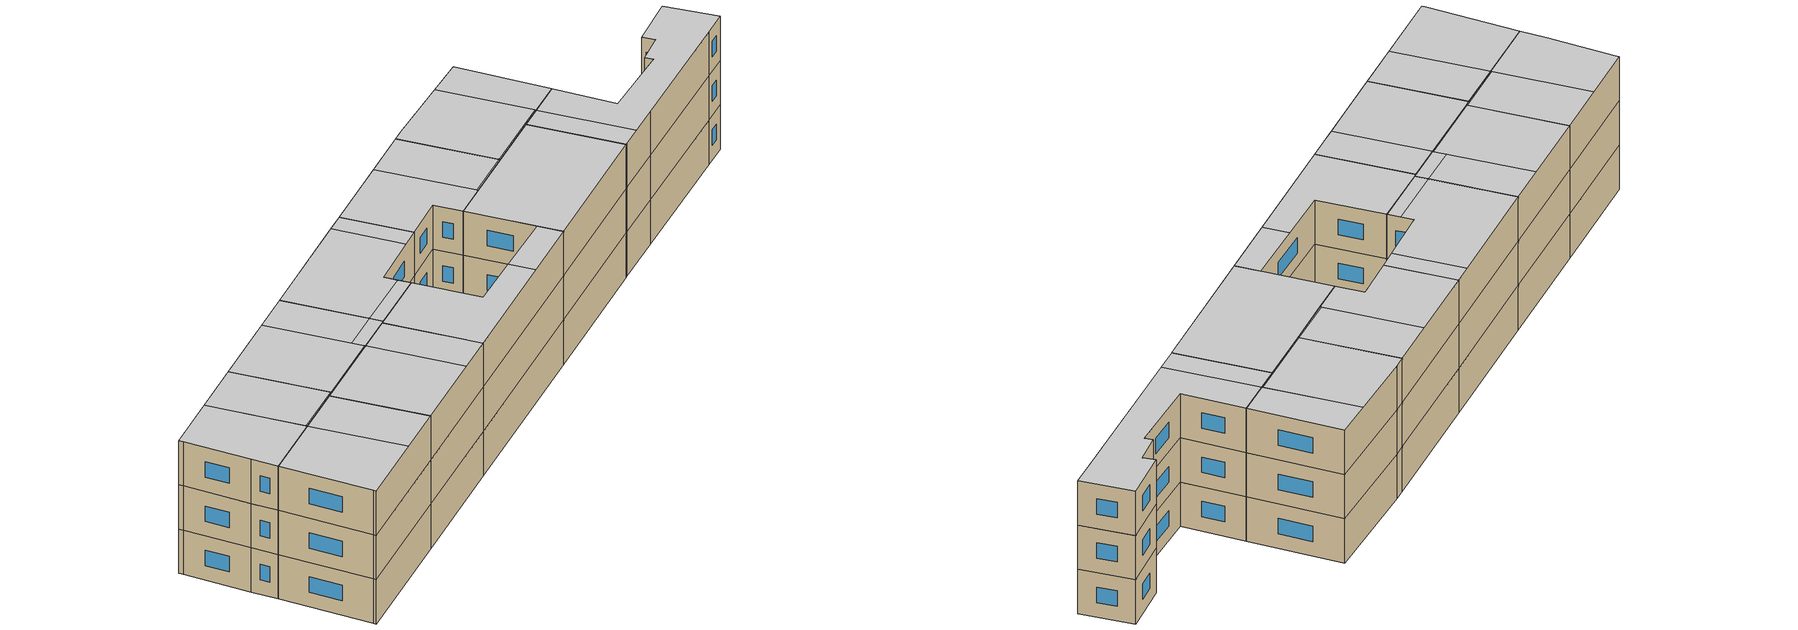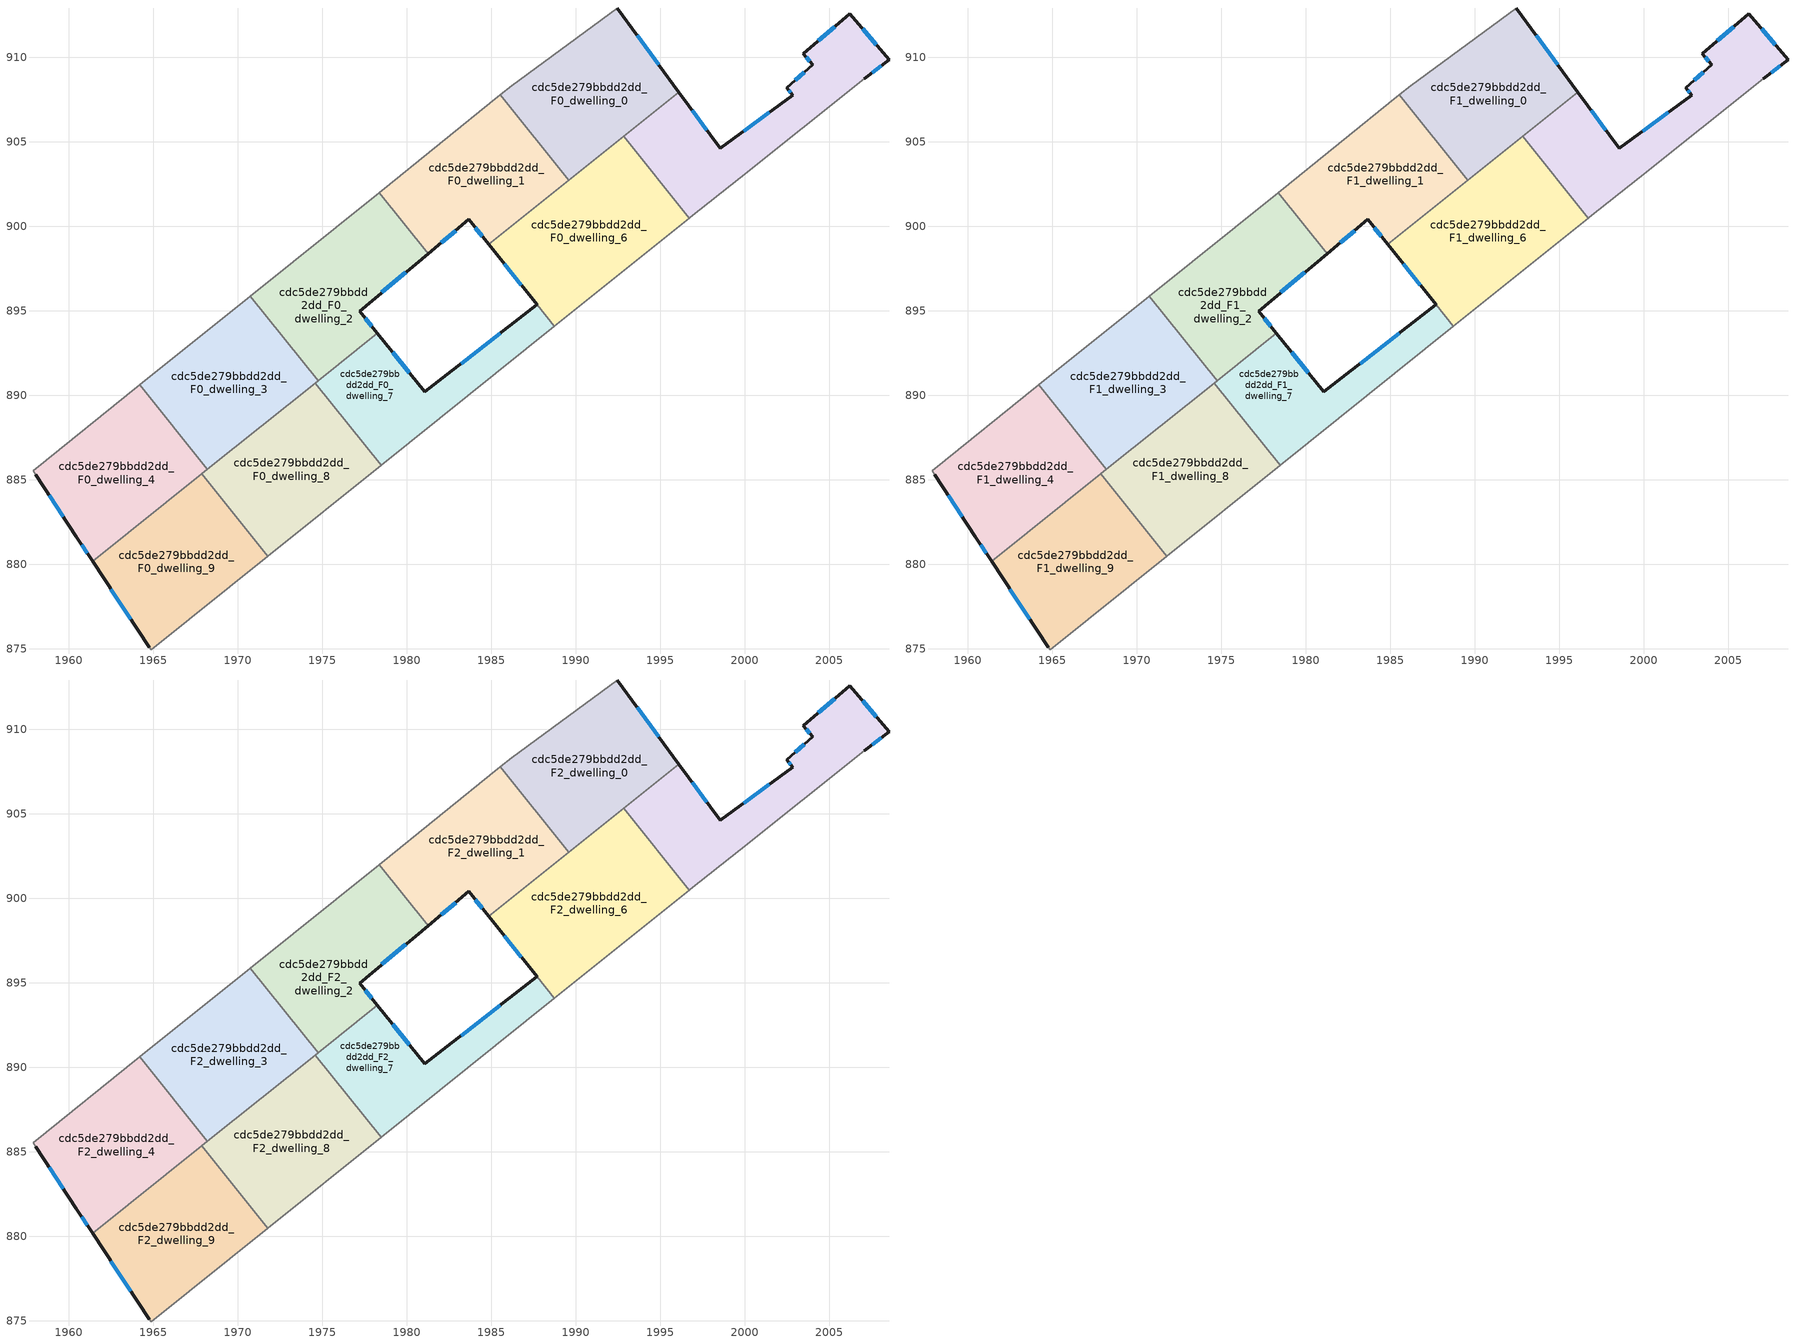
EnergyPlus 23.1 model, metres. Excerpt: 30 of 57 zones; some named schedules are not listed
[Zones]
cdc5de279bbdd2dd_F0_dwelling_0
 floor ground (EU_floor_Construction): 1992.44,912.91 1996.09,907.94 1989.58,902.72 1985.54,907.77 1986.22,908.31 z0
 wall outside (EU_wall_Construction): 1996.09,907.94 1992.44,912.91 z0:3
 wall to cdc5de279bbdd2dd_F0_dwelling_1 (EU_wall_Construction): 1985.54,907.77 1989.58,902.72 z0:3
 wall adiabatic (EU_wall_Construction): 1992.44,912.91 1986.22,908.31 1985.54,907.77 z0:3
 wall to cdc5de279bbdd2dd_F0_dwelling_5 (EU_wall_Construction): 1992.83,905.32 1996.09,907.94 z0:3
 wall to cdc5de279bbdd2dd_F0_dwelling_6 (EU_wall_Construction): 1989.58,902.72 1992.83,905.32 z0:3
 window (EU_Window_Construction): 1994.91,909.55 1993.63,911.29 z0.98:2.02
cdc5de279bbdd2dd_F0_dwelling_1
 floor ground (EU_floor_Construction): 1985.54,907.77 1989.58,902.72 1984.85,898.94 1983.68,900.4 1981.26,898.38 1978.36,901.99 z0
 wall outside (EU_wall_Construction): 1981.26,898.38 1983.68,900.4 1984.85,898.94 z0:3
 wall to cdc5de279bbdd2dd_F0_dwelling_2 (EU_wall_Construction): 1978.36,901.99 1981.26,898.38 z0:3
 wall adiabatic (EU_wall_Construction): 1985.54,907.77 1978.36,901.99 z0:3
 wall to cdc5de279bbdd2dd_F0_dwelling_6 (EU_wall_Construction): 1984.85,898.94 1989.58,902.72 z0:3
 window (EU_Window_Construction): 1984.06,899.93 1984.47,899.41 / 1982.05,899.03 1982.89,899.74 z0.98:2.02
cdc5de279bbdd2dd_F0_dwelling_2
 floor ground (EU_floor_Construction): 1978.36,901.99 1981.26,898.38 1977.21,894.98 1978.27,893.67 1974.75,890.86 1970.74,895.86 z0
 wall outside (EU_wall_Construction): 1978.27,893.67 1977.21,894.98 1981.26,898.38 z0:3
 wall to cdc5de279bbdd2dd_F0_dwelling_3 (EU_wall_Construction): 1970.74,895.86 1974.75,890.86 z0:3
 wall adiabatic (EU_wall_Construction): 1978.36,901.99 1970.74,895.86 z0:3
 wall to cdc5de279bbdd2dd_F0_dwelling_7 (EU_wall_Construction): 1974.75,890.86 1978.27,893.67 z0:3
 window (EU_Window_Construction): 1977.92,894.1 1977.55,894.56 / 1978.53,896.09 1979.94,897.27 z0.98:2.02
cdc5de279bbdd2dd_F0_dwelling_3
 floor ground (EU_floor_Construction): 1970.74,895.86 1974.75,890.86 1968.21,885.62 1964.21,890.61 z0
 wall to cdc5de279bbdd2dd_F0_dwelling_4 (EU_wall_Construction): 1964.21,890.61 1968.21,885.62 z0:3
 wall adiabatic (EU_wall_Construction): 1970.74,895.86 1964.21,890.61 z0:3
 wall to cdc5de279bbdd2dd_F0_dwelling_8 (EU_wall_Construction): 1968.21,885.62 1974.58,890.73 z0:3
 wall to cdc5de279bbdd2dd_F0_dwelling_7 (EU_wall_Construction): 1974.58,890.72 1974.75,890.86 z0:3
cdc5de279bbdd2dd_F0_dwelling_4
 floor ground (EU_floor_Construction): 1964.21,890.61 1968.21,885.62 1961.41,880.18 1960.46,881.62 1958.06,885.29 1957.89,885.52 z0
 wall outside (EU_wall_Construction): 1958.06,885.29 1960.46,881.62 1961.41,880.18 z0:3
 wall adiabatic (EU_wall_Construction): 1964.21,890.61 1957.89,885.52 1958.06,885.29 z0:3
 wall to cdc5de279bbdd2dd_F0_dwelling_9 (EU_wall_Construction): 1961.41,880.18 1967.88,885.36 z0:3
 wall to cdc5de279bbdd2dd_F0_dwelling_8 (EU_wall_Construction): 1967.88,885.36 1968.21,885.62 z0:3
 window (EU_Window_Construction): 1960.77,881.15 1961.1,880.65 / 1958.84,884.1 1959.68,882.82 z0.98:2.02
cdc5de279bbdd2dd_F0_dwelling_5
 floor ground (EU_floor_Construction): 2006.22,912.56 2008.53,909.86 2007.08,908.72 1999.72,902.88 1996.77,900.53 1996.7,900.48 1992.82,905.32 1996.09,907.94 1998.55,904.6 2002.85,907.76 2002.47,908.19 2004.03,909.56 2003.46,910.19 z0
 wall outside (EU_wall_Construction): 2007.08,908.72 2008.53,909.86 2006.22,912.56 2003.46,910.19 2004.03,909.56 2002.47,908.19 2002.85,907.76 1998.55,904.6 1996.09,907.94 z0:3
 wall adiabatic (EU_wall_Construction): 1996.7,900.48 1996.77,900.53 1999.72,902.88 2007.08,908.72 z0:3
 wall to cdc5de279bbdd2dd_F0_dwelling_6 (EU_wall_Construction): 1992.82,905.32 1996.7,900.48 z0:3
 window (EU_Window_Construction): 2002.59,908.05 2002.72,907.9 / 2003.52,909.12 2002.97,908.64 / 2003.64,909.99 2003.84,909.77 / 2005.32,911.79 2004.35,910.96 / 2007.78,910.74 2006.97,911.68 / 2007.55,909.09 2008.06,909.49 / 1997.75,905.69 1996.89,906.85 / 2001.45,906.73 1999.95,905.63 z0.98:2.02
cdc5de279bbdd2dd_F0_dwelling_6
 floor ground (EU_floor_Construction): 1992.82,905.32 1996.7,900.48 1988.72,894.08 1984.85,898.94 z0
 wall outside (EU_wall_Construction): 1984.85,898.94 1987.7,895.35 z0:3
 wall adiabatic (EU_wall_Construction): 1988.72,894.08 1996.7,900.48 z0:3
 wall to cdc5de279bbdd2dd_F0_dwelling_7 (EU_wall_Construction): 1987.7,895.35 1988.72,894.07 z0:3
 window (EU_Window_Construction): 1985.78,897.77 1986.77,896.52 z0.98:2.02
cdc5de279bbdd2dd_F0_dwelling_7
 floor ground (EU_floor_Construction): 1987.7,895.35 1988.72,894.07 1978.48,885.85 1974.58,890.72 1978.27,893.67 1981.06,890.2 z0
 wall outside (EU_wall_Construction): 1987.7,895.35 1981.06,890.2 1978.27,893.67 z0:3
 wall adiabatic (EU_wall_Construction): 1978.48,885.85 1988.72,894.07 z0:3
 wall to cdc5de279bbdd2dd_F0_dwelling_8 (EU_wall_Construction): 1974.58,890.72 1978.48,885.85 z0:3
 window (EU_Window_Construction): 1980.15,891.33 1979.17,892.54 / 1985.54,893.68 1983.22,891.88 z0.98:2.02
cdc5de279bbdd2dd_F0_dwelling_8
 floor ground (EU_floor_Construction): 1974.58,890.72 1978.48,885.85 1971.79,880.48 1967.88,885.36 z0
 wall to cdc5de279bbdd2dd_F0_dwelling_9 (EU_wall_Construction): 1967.88,885.36 1971.79,880.48 z0:3
 wall adiabatic (EU_wall_Construction): 1971.79,880.48 1978.48,885.85 z0:3
cdc5de279bbdd2dd_F0_dwelling_9
 floor ground (EU_floor_Construction): 1967.88,885.36 1971.79,880.48 1964.88,874.93 1964.77,875.1 1961.41,880.18 z0
 wall outside (EU_wall_Construction): 1961.41,880.18 1964.77,875.1 z0:3
 wall adiabatic (EU_wall_Construction): 1964.77,875.1 1964.88,874.93 1971.79,880.48 z0:3
 window (EU_Window_Construction): 1962.5,878.53 1963.68,876.76 z0.98:2.02
cdc5de279bbdd2dd_F1_dwelling_0
 floor to cdc5de279bbdd2dd_F0_dwelling_0 (EU_floor_Construction): 1992.44,912.91 1996.09,907.94 1989.58,902.72 1985.54,907.77 1986.22,908.31 z3
 wall outside (EU_wall_Construction): 1996.09,907.94 1992.44,912.91 z3:6
 wall to cdc5de279bbdd2dd_F1_dwelling_1 (EU_wall_Construction): 1985.54,907.77 1989.58,902.72 z3:6
 wall adiabatic (EU_wall_Construction): 1992.44,912.91 1986.22,908.31 1985.54,907.77 z3:6
 wall to cdc5de279bbdd2dd_F1_dwelling_5 (EU_wall_Construction): 1992.83,905.32 1996.09,907.94 z3:6
 wall to cdc5de279bbdd2dd_F1_dwelling_6 (EU_wall_Construction): 1989.58,902.72 1992.83,905.32 z3:6
 window (EU_Window_Construction): 1994.91,909.55 1993.63,911.29 z3.98:5.02
cdc5de279bbdd2dd_F1_dwelling_1
 floor to cdc5de279bbdd2dd_F0_dwelling_1 (EU_floor_Construction): 1985.54,907.77 1989.58,902.72 1984.85,898.94 1983.68,900.4 1981.26,898.38 1978.36,901.99 z3
 wall outside (EU_wall_Construction): 1981.26,898.38 1983.68,900.4 1984.85,898.94 z3:6
 wall to cdc5de279bbdd2dd_F1_dwelling_2 (EU_wall_Construction): 1978.36,901.99 1981.26,898.38 z3:6
 wall adiabatic (EU_wall_Construction): 1985.54,907.77 1978.36,901.99 z3:6
 wall to cdc5de279bbdd2dd_F1_dwelling_6 (EU_wall_Construction): 1984.85,898.94 1989.58,902.72 z3:6
 window (EU_Window_Construction): 1984.06,899.93 1984.47,899.41 / 1982.05,899.03 1982.89,899.74 z3.98:5.02
cdc5de279bbdd2dd_F1_dwelling_2
 floor to cdc5de279bbdd2dd_F0_dwelling_2 (EU_floor_Construction): 1978.36,901.99 1981.26,898.38 1977.21,894.98 1978.27,893.67 1974.75,890.86 1970.74,895.86 z3
 wall outside (EU_wall_Construction): 1978.27,893.67 1977.21,894.98 1981.26,898.38 z3:6
 wall to cdc5de279bbdd2dd_F1_dwelling_3 (EU_wall_Construction): 1970.74,895.86 1974.75,890.86 z3:6
 wall adiabatic (EU_wall_Construction): 1978.36,901.99 1970.74,895.86 z3:6
 wall to cdc5de279bbdd2dd_F1_dwelling_7 (EU_wall_Construction): 1974.75,890.86 1978.27,893.67 z3:6
 window (EU_Window_Construction): 1977.92,894.1 1977.55,894.56 / 1978.53,896.09 1979.94,897.27 z3.98:5.02
cdc5de279bbdd2dd_F1_dwelling_3
 floor to cdc5de279bbdd2dd_F0_dwelling_3 (EU_floor_Construction): 1970.74,895.86 1974.75,890.86 1968.21,885.62 1964.21,890.61 z3
 wall to cdc5de279bbdd2dd_F1_dwelling_4 (EU_wall_Construction): 1964.21,890.61 1968.21,885.62 z3:6
 wall adiabatic (EU_wall_Construction): 1970.74,895.86 1964.21,890.61 z3:6
 wall to cdc5de279bbdd2dd_F1_dwelling_8 (EU_wall_Construction): 1968.21,885.62 1974.58,890.73 z3:6
 wall to cdc5de279bbdd2dd_F1_dwelling_7 (EU_wall_Construction): 1974.58,890.72 1974.75,890.86 z3:6
cdc5de279bbdd2dd_F1_dwelling_4
 floor to cdc5de279bbdd2dd_F0_dwelling_4 (EU_floor_Construction): 1964.21,890.61 1968.21,885.62 1961.41,880.18 1960.46,881.62 1958.06,885.29 1957.89,885.52 z3
 wall outside (EU_wall_Construction): 1958.06,885.29 1960.46,881.62 1961.41,880.18 z3:6
 wall adiabatic (EU_wall_Construction): 1964.21,890.61 1957.89,885.52 1958.06,885.29 z3:6
 wall to cdc5de279bbdd2dd_F1_dwelling_9 (EU_wall_Construction): 1961.41,880.18 1967.88,885.36 z3:6
 wall to cdc5de279bbdd2dd_F1_dwelling_8 (EU_wall_Construction): 1967.88,885.36 1968.21,885.62 z3:6
 window (EU_Window_Construction): 1960.77,881.15 1961.1,880.65 / 1958.84,884.1 1959.68,882.82 z3.98:5.02
cdc5de279bbdd2dd_F1_dwelling_5
 floor to cdc5de279bbdd2dd_F0_dwelling_5 (EU_floor_Construction): 2006.22,912.56 2008.53,909.86 2007.08,908.72 1999.72,902.88 1996.77,900.53 1996.7,900.48 1992.82,905.32 1996.09,907.94 1998.55,904.6 2002.85,907.76 2002.47,908.19 2004.03,909.56 2003.46,910.19 z3
 wall outside (EU_wall_Construction): 2007.08,908.72 2008.53,909.86 2006.22,912.56 2003.46,910.19 2004.03,909.56 2002.47,908.19 2002.85,907.76 1998.55,904.6 1996.09,907.94 z3:6
 wall adiabatic (EU_wall_Construction): 1996.7,900.48 1996.77,900.53 1999.72,902.88 2007.08,908.72 z3:6
 wall to cdc5de279bbdd2dd_F1_dwelling_6 (EU_wall_Construction): 1992.82,905.32 1996.7,900.48 z3:6
 window (EU_Window_Construction): 2002.59,908.05 2002.72,907.9 / 2003.52,909.12 2002.97,908.64 / 2003.64,909.99 2003.84,909.77 / 2005.32,911.79 2004.35,910.96 / 2007.78,910.74 2006.97,911.68 / 2007.55,909.09 2008.06,909.49 / 1997.75,905.69 1996.89,906.85 / 2001.45,906.73 1999.95,905.63 z3.98:5.02
cdc5de279bbdd2dd_F1_dwelling_6
 floor to cdc5de279bbdd2dd_F0_dwelling_6 (EU_floor_Construction): 1992.82,905.32 1996.7,900.48 1988.72,894.08 1984.85,898.94 z3
 wall outside (EU_wall_Construction): 1984.85,898.94 1987.7,895.35 z3:6
 wall adiabatic (EU_wall_Construction): 1988.72,894.08 1996.7,900.48 z3:6
 wall to cdc5de279bbdd2dd_F1_dwelling_7 (EU_wall_Construction): 1987.7,895.35 1988.72,894.07 z3:6
 window (EU_Window_Construction): 1985.78,897.77 1986.77,896.52 z3.98:5.02
cdc5de279bbdd2dd_F1_dwelling_7
 floor to cdc5de279bbdd2dd_F0_dwelling_7 (EU_floor_Construction): 1987.7,895.35 1988.72,894.07 1978.48,885.85 1974.58,890.72 1978.27,893.67 1981.06,890.2 z3
 wall outside (EU_wall_Construction): 1987.7,895.35 1981.06,890.2 1978.27,893.67 z3:6
 wall adiabatic (EU_wall_Construction): 1978.48,885.85 1988.72,894.07 z3:6
 wall to cdc5de279bbdd2dd_F1_dwelling_8 (EU_wall_Construction): 1974.58,890.72 1978.48,885.85 z3:6
 window (EU_Window_Construction): 1980.15,891.33 1979.17,892.54 / 1985.54,893.68 1983.22,891.88 z3.98:5.02
cdc5de279bbdd2dd_F1_dwelling_8
 floor to cdc5de279bbdd2dd_F0_dwelling_8 (EU_floor_Construction): 1974.58,890.72 1978.48,885.85 1971.79,880.48 1967.88,885.36 z3
 wall to cdc5de279bbdd2dd_F1_dwelling_9 (EU_wall_Construction): 1967.88,885.36 1971.79,880.48 z3:6
 wall adiabatic (EU_wall_Construction): 1971.79,880.48 1978.48,885.85 z3:6
cdc5de279bbdd2dd_F1_dwelling_9
 floor to cdc5de279bbdd2dd_F0_dwelling_9 (EU_floor_Construction): 1967.88,885.36 1971.79,880.48 1964.88,874.93 1964.77,875.1 1961.41,880.18 z3
 wall outside (EU_wall_Construction): 1961.41,880.18 1964.77,875.1 z3:6
 wall adiabatic (EU_wall_Construction): 1964.77,875.1 1964.88,874.93 1971.79,880.48 z3:6
 window (EU_Window_Construction): 1962.5,878.53 1963.68,876.76 z3.98:5.02
cdc5de279bbdd2dd_F2_dwelling_0
 floor to cdc5de279bbdd2dd_F1_dwelling_0 (EU_floor_Construction): 1992.44,912.91 1996.09,907.94 1989.58,902.72 1985.54,907.77 1986.22,908.31 z6
 wall outside (EU_wall_Construction): 1996.09,907.94 1992.44,912.91 z6:9
 wall to cdc5de279bbdd2dd_F2_dwelling_1 (EU_wall_Construction): 1985.54,907.77 1989.58,902.72 z6:9
 wall adiabatic (EU_wall_Construction): 1992.44,912.91 1986.22,908.31 1985.54,907.77 z6:9
 wall to cdc5de279bbdd2dd_F2_dwelling_5 (EU_wall_Construction): 1992.83,905.32 1996.09,907.94 z6:9
 wall to cdc5de279bbdd2dd_F2_dwelling_6 (EU_wall_Construction): 1989.58,902.72 1992.83,905.32 z6:9
 window (EU_Window_Construction): 1994.91,909.55 1993.63,911.29 z6.98:8.02
 ceiling to cdc5de279bbdd2dd_F3_dwelling_2 (EU_floor_Construction): 1994.07,906.45 1990.22,911.27 1986.22,908.31 1985.54,907.77 1989.52,902.8 z9
 ceiling to cdc5de279bbdd2dd_F3_dwelling_0 (EU_floor_Construction): 1996.09,907.94 1992.44,912.91 1990.22,911.27 1994.14,906.37 z9
 ceiling to cdc5de279bbdd2dd_F3_dwelling_1 (EU_floor_Construction): 1994.14,906.37 1994.07,906.45 1989.52,902.8 1989.58,902.73 z9
cdc5de279bbdd2dd_F2_dwelling_1
 floor to cdc5de279bbdd2dd_F1_dwelling_1 (EU_floor_Construction): 1985.54,907.77 1989.58,902.72 1984.85,898.94 1983.68,900.4 1981.26,898.38 1978.36,901.99 z6
 wall outside (EU_wall_Construction): 1981.26,898.38 1983.68,900.4 1984.85,898.94 z6:9
 wall to cdc5de279bbdd2dd_F2_dwelling_2 (EU_wall_Construction): 1978.36,901.99 1981.26,898.38 z6:9
 wall adiabatic (EU_wall_Construction): 1985.54,907.77 1978.36,901.99 z6:9
 wall to cdc5de279bbdd2dd_F2_dwelling_6 (EU_wall_Construction): 1984.85,898.94 1989.58,902.72 z6:9
 window (EU_Window_Construction): 1984.06,899.93 1984.47,899.41 / 1982.05,899.03 1982.89,899.74 z6.98:8.02
 ceiling adiabatic (EU_roof_Construction): 1984.85,898.94 1986.76,900.47 1982.73,905.51 1978.36,901.99 1981.26,898.38 1983.68,900.4 z9
 ceiling to cdc5de279bbdd2dd_F3_dwelling_2 (EU_floor_Construction): 1989.52,902.8 1985.54,907.77 1982.73,905.51 1986.7,900.55 z9
 ceiling to cdc5de279bbdd2dd_F3_dwelling_1 (EU_floor_Construction): 1989.58,902.73 1989.52,902.8 1986.7,900.55 1986.76,900.47 z9
cdc5de279bbdd2dd_F2_dwelling_2
 floor to cdc5de279bbdd2dd_F1_dwelling_2 (EU_floor_Construction): 1978.36,901.99 1981.26,898.38 1977.21,894.98 1978.27,893.67 1974.75,890.86 1970.74,895.86 z6
 wall outside (EU_wall_Construction): 1978.27,893.67 1977.21,894.98 1981.26,898.38 z6:9
 wall to cdc5de279bbdd2dd_F2_dwelling_3 (EU_wall_Construction): 1970.74,895.86 1974.75,890.86 z6:9
 wall adiabatic (EU_wall_Construction): 1978.36,901.99 1970.74,895.86 z6:9
 wall to cdc5de279bbdd2dd_F2_dwelling_7 (EU_wall_Construction): 1974.75,890.86 1978.27,893.67 z6:9
 window (EU_Window_Construction): 1977.92,894.1 1977.55,894.56 / 1978.53,896.09 1979.94,897.27 z6.98:8.02
 ceiling to cdc5de279bbdd2dd_F3_dwelling_5 (EU_floor_Construction): 1977.72,894.34 1977.21,894.98 1980.2,897.49 1977.29,901.13 1970.74,895.86 1974.21,891.53 z9
 ceiling to cdc5de279bbdd2dd_F3_dwelling_4 (EU_floor_Construction): 1978.27,893.67 1977.72,894.34 1974.21,891.53 1974.75,890.86 z9
 ceiling to cdc5de279bbdd2dd_F3_dwelling_3 (EU_floor_Construction): 1981.26,898.38 1978.36,901.99 1977.29,901.13 1980.2,897.49 z9
cdc5de279bbdd2dd_F2_dwelling_3
 floor to cdc5de279bbdd2dd_F1_dwelling_3 (EU_floor_Construction): 1970.74,895.86 1974.75,890.86 1968.21,885.62 1964.21,890.61 z6
 wall to cdc5de279bbdd2dd_F2_dwelling_4 (EU_wall_Construction): 1964.21,890.61 1968.21,885.62 z6:9
 wall adiabatic (EU_wall_Construction): 1970.74,895.86 1964.21,890.61 z6:9
 wall to cdc5de279bbdd2dd_F2_dwelling_8 (EU_wall_Construction): 1968.21,885.62 1974.58,890.73 z6:9
 wall to cdc5de279bbdd2dd_F2_dwelling_7 (EU_wall_Construction): 1974.58,890.72 1974.75,890.86 z6:9
 ceiling to cdc5de279bbdd2dd_F3_dwelling_7 (EU_floor_Construction): 1972.42,889.08 1968.46,894.03 1964.21,890.61 1968.16,885.68 z9
 ceiling to cdc5de279bbdd2dd_F3_dwelling_5 (EU_floor_Construction): 1974.21,891.53 1970.74,895.86 1968.46,894.03 1971.92,889.7 z9
 ceiling to cdc5de279bbdd2dd_F3_dwelling_4 (EU_floor_Construction): 1974.75,890.86 1974.21,891.53 1971.92,889.7 1972.42,889.08 1972.46,889.02 z9
 ceiling to cdc5de279bbdd2dd_F3_dwelling_6 (EU_floor_Construction): 1972.46,889.02 1972.42,889.08 1968.16,885.68 1968.21,885.62 z9
cdc5de279bbdd2dd_F2_dwelling_4
 floor to cdc5de279bbdd2dd_F1_dwelling_4 (EU_floor_Construction): 1964.21,890.61 1968.21,885.62 1961.41,880.18 1960.46,881.62 1958.06,885.29 1957.89,885.52 z6
 wall outside (EU_wall_Construction): 1958.06,885.29 1960.46,881.62 1961.41,880.18 z6:9
 wall adiabatic (EU_wall_Construction): 1964.21,890.61 1957.89,885.52 1958.06,885.29 z6:9
 wall to cdc5de279bbdd2dd_F2_dwelling_9 (EU_wall_Construction): 1961.41,880.18 1967.88,885.36 z6:9
 wall to cdc5de279bbdd2dd_F2_dwelling_8 (EU_wall_Construction): 1967.88,885.36 1968.21,885.62 z6:9
 window (EU_Window_Construction): 1960.77,881.15 1961.1,880.65 / 1958.84,884.1 1959.68,882.82 z6.98:8.02
 ceiling to cdc5de279bbdd2dd_F3_dwelling_8 (EU_floor_Construction): 1965.1,883.13 1961.11,888.12 1957.89,885.52 1958.06,885.29 1960.46,881.62 1961.41,880.18 z9
 ceiling to cdc5de279bbdd2dd_F3_dwelling_6 (EU_floor_Construction): 1968.21,885.62 1968.16,885.68 1965.06,883.19 1965.1,883.14 z9
 ceiling adiabatic (EU_roof_Construction): 1968.16,885.68 1964.21,890.61 1961.11,888.12 1965.06,883.19 z9
cdc5de279bbdd2dd_F2_dwelling_5
 floor to cdc5de279bbdd2dd_F1_dwelling_5 (EU_floor_Construction): 2006.22,912.56 2008.53,909.86 2007.08,908.72 1999.72,902.88 1996.77,900.53 1996.7,900.48 1992.82,905.32 1996.09,907.94 1998.55,904.6 2002.85,907.76 2002.47,908.19 2004.03,909.56 2003.46,910.19 z6
 wall outside (EU_wall_Construction): 2007.08,908.72 2008.53,909.86 2006.22,912.56 2003.46,910.19 2004.03,909.56 2002.47,908.19 2002.85,907.76 1998.55,904.6 1996.09,907.94 z6:9
 wall adiabatic (EU_wall_Construction): 1996.7,900.48 1996.77,900.53 1999.72,902.88 2007.08,908.72 z6:9
 wall to cdc5de279bbdd2dd_F2_dwelling_6 (EU_wall_Construction): 1992.82,905.32 1996.7,900.48 z6:9
 window (EU_Window_Construction): 2002.59,908.05 2002.72,907.9 / 2003.52,909.12 2002.97,908.64 / 2003.64,909.99 2003.84,909.77 / 2005.32,911.79 2004.35,910.96 / 2007.78,910.74 2006.97,911.68 / 2007.55,909.09 2008.06,909.49 / 1997.75,905.69 1996.89,906.85 / 2001.45,906.73 1999.95,905.63 z6.98:8.02
 ceiling to cdc5de279bbdd2dd_F3_dwelling_0 (EU_floor_Construction): 2007.08,908.72 2008.53,909.86 2006.22,912.56 2003.46,910.19 2004.03,909.56 2002.47,908.19 2002.85,907.76 1998.55,904.6 1996.09,907.94 1994.14,906.37 1998.01,901.53 1999.72,902.88 z9
 ceiling to cdc5de279bbdd2dd_F3_dwelling_1 (EU_floor_Construction): 1998.01,901.53 1994.14,906.37 1992.82,905.32 1996.7,900.48 1996.77,900.53 z9
cdc5de279bbdd2dd_F2_dwelling_6
 floor to cdc5de279bbdd2dd_F1_dwelling_6 (EU_floor_Construction): 1992.82,905.32 1996.7,900.48 1988.72,894.08 1984.85,898.94 z6
 wall outside (EU_wall_Construction): 1984.85,898.94 1987.7,895.35 z6:9
 wall adiabatic (EU_wall_Construction): 1988.72,894.08 1996.7,900.48 z6:9
 wall to cdc5de279bbdd2dd_F2_dwelling_7 (EU_wall_Construction): 1987.7,895.35 1988.72,894.07 z6:9
 window (EU_Window_Construction): 1985.78,897.77 1986.77,896.52 z6.98:8.02
 ceiling adiabatic (EU_roof_Construction): 1996.7,900.48 1992.82,905.32 1984.85,898.94 1988.72,894.07 z9
cdc5de279bbdd2dd_F2_dwelling_7
 floor to cdc5de279bbdd2dd_F1_dwelling_7 (EU_floor_Construction): 1987.7,895.35 1988.72,894.07 1978.48,885.85 1974.58,890.72 1978.27,893.67 1981.06,890.2 z6
 wall outside (EU_wall_Construction): 1987.7,895.35 1981.06,890.2 1978.27,893.67 z6:9
 wall adiabatic (EU_wall_Construction): 1978.48,885.85 1988.72,894.07 z6:9
 wall to cdc5de279bbdd2dd_F2_dwelling_8 (EU_wall_Construction): 1974.58,890.72 1978.48,885.85 z6:9
 window (EU_Window_Construction): 1980.15,891.33 1979.17,892.54 / 1985.54,893.68 1983.22,891.88 z6.98:8.02
 ceiling to cdc5de279bbdd2dd_F3_dwelling_4 (EU_floor_Construction): 1985.2,891.24 1984.13,892.58 1981.06,890.2 1978.27,893.67 1974.58,890.72 1978.48,885.85 z9
 ceiling to cdc5de279bbdd2dd_F3_dwelling_3 (EU_floor_Construction): 1988.72,894.07 1987.7,895.35 1984.13,892.58 1985.2,891.24 z9
cdc5de279bbdd2dd_F2_dwelling_8
 floor to cdc5de279bbdd2dd_F1_dwelling_8 (EU_floor_Construction): 1974.58,890.72 1978.48,885.85 1971.79,880.48 1967.88,885.36 z6
 wall to cdc5de279bbdd2dd_F2_dwelling_9 (EU_wall_Construction): 1967.88,885.36 1971.79,880.48 z6:9
 wall adiabatic (EU_wall_Construction): 1971.79,880.48 1978.48,885.85 z6:9
 ceiling to cdc5de279bbdd2dd_F3_dwelling_6 (EU_floor_Construction): 1976.36,884.15 1972.46,889.02 1967.88,885.36 1971.79,880.48 z9
 ceiling to cdc5de279bbdd2dd_F3_dwelling_4 (EU_floor_Construction): 1978.48,885.85 1974.58,890.72 1972.46,889.02 1976.36,884.15 z9
cdc5de279bbdd2dd_F2_dwelling_9
 floor to cdc5de279bbdd2dd_F1_dwelling_9 (EU_floor_Construction): 1967.88,885.36 1971.79,880.48 1964.88,874.93 1964.77,875.1 1961.41,880.18 z6
 wall outside (EU_wall_Construction): 1961.41,880.18 1964.77,875.1 z6:9
 wall adiabatic (EU_wall_Construction): 1964.77,875.1 1964.88,874.93 1971.79,880.48 z6:9
 window (EU_Window_Construction): 1962.5,878.53 1963.68,876.76 z6.98:8.02
 ceiling to cdc5de279bbdd2dd_F3_dwelling_8 (EU_floor_Construction): 1969.01,878.25 1965.1,883.13 1961.41,880.18 1964.77,875.1 1964.88,874.93 z9
 ceiling to cdc5de279bbdd2dd_F3_dwelling_6 (EU_floor_Construction): 1971.79,880.48 1967.88,885.36 1965.1,883.14 1969.01,878.25 z9
[Building]
EU S2 Campaign: North Axis=0; Terrain=City; Solar Distribution=FullExterior
[Site:Location]
Bologna: Latitude=44.5; Longitude=11.25; Time Zone=1; Elevation=37
[SizingPeriod:WeatherFileDays]
AnnualSizingPeriod: Begin Month=1; Begin Day of Month=1; End Month=12; End Day of Month=31; Day of Week for Start Day=Monday; Use Weather File Daylight Saving Period=No; Use Weather File Rain and Snow Indicators=No
[MATERIAL]
EU_InternalMass_Material: Roughness=MediumRough; Thickness=0.1; Conductivity=1; Density=1800; Specific Heat=900; Thermal Absorptance=0.9; Solar Absorptance=0.7; Visible Absorptance=0.7
[MATERIAL:NOMASS] Roughness=MediumRough; Thermal Absorptance=0.9; Solar Absorptance=0.7; Visible Absorptance=0.7
Name | Thermal Resistance
EU_wall_NoMass | 0.905828
EU_roof_NoMass | 0.37593
EU_floor_NoMass | 0.67114
[WINDOWMATERIAL:SIMPLEGLAZINGSYSTEM]
EU_Window_SimpleGlazing: UFactor=4.52486; Solar Heat Gain Coefficient=0.85; Visible Transmittance=0.85
[CONSTRUCTION]
EU_wall_Construction: EU_wall_NoMass
EU_roof_Construction: EU_roof_NoMass
EU_floor_Construction: EU_floor_NoMass
EU_Window_Construction: EU_Window_SimpleGlazing
EU_InternalMass_Construction: EU_InternalMass_Material
[ZONE] Type=1; Multiplier=1; Ceiling Height=autocalculate; Floor Area=autocalculate; Part of Total Floor Area=Yes
Name | Volume
cdc5de279bbdd2dd_F0_dwelling_0; cdc5de279bbdd2dd_F1_dwelling_0; cdc5de279bbdd2dd_F2_dwelling_0 | 160.915
cdc5de279bbdd2dd_F0_dwelling_1; cdc5de279bbdd2dd_F1_dwelling_1; cdc5de279bbdd2dd_F2_dwelling_1 | 160.913
cdc5de279bbdd2dd_F0_dwelling_2; cdc5de279bbdd2dd_F1_dwelling_2; cdc5de279bbdd2dd_F2_dwelling_2 | 160.893
cdc5de279bbdd2dd_F0_dwelling_3; cdc5de279bbdd2dd_F1_dwelling_3; cdc5de279bbdd2dd_F2_dwelling_3 | 160.902
cdc5de279bbdd2dd_F0_dwelling_4; cdc5de279bbdd2dd_F1_dwelling_4; cdc5de279bbdd2dd_F2_dwelling_4; cdc5de279bbdd2dd_F0_dwelling_5; cdc5de279bbdd2dd_F1_dwelling_5; cdc5de279bbdd2dd_F2_dwelling_5 | 160.907
cdc5de279bbdd2dd_F0_dwelling_6; cdc5de279bbdd2dd_F1_dwelling_6; cdc5de279bbdd2dd_F2_dwelling_6 | 190.453
cdc5de279bbdd2dd_F0_dwelling_7; cdc5de279bbdd2dd_F1_dwelling_7; cdc5de279bbdd2dd_F2_dwelling_7 | 131.32
cdc5de279bbdd2dd_F0_dwelling_8; cdc5de279bbdd2dd_F1_dwelling_8; cdc5de279bbdd2dd_F2_dwelling_8 | 160.894
cdc5de279bbdd2dd_F0_dwelling_9; cdc5de279bbdd2dd_F1_dwelling_9; cdc5de279bbdd2dd_F2_dwelling_9 | 160.908
[INTERNALMASS] Construction=EU_InternalMass_Construction
Name | Zone or ZoneList | Surface Area
cdc5de279bbdd2dd_F0_dwelling_0_EU_InternalMass | cdc5de279bbdd2dd_F0_dwelling_0 | 53.6382
cdc5de279bbdd2dd_F0_dwelling_1_EU_InternalMass | cdc5de279bbdd2dd_F0_dwelling_1 | 53.6378
cdc5de279bbdd2dd_F0_dwelling_2_EU_InternalMass | cdc5de279bbdd2dd_F0_dwelling_2 | 53.6305
cdc5de279bbdd2dd_F0_dwelling_3_EU_InternalMass | cdc5de279bbdd2dd_F0_dwelling_3 | 53.6341
cdc5de279bbdd2dd_F0_dwelling_4_EU_InternalMass | cdc5de279bbdd2dd_F0_dwelling_4 | 53.6359
cdc5de279bbdd2dd_F0_dwelling_5_EU_InternalMass | cdc5de279bbdd2dd_F0_dwelling_5 | 53.6356
cdc5de279bbdd2dd_F0_dwelling_6_EU_InternalMass | cdc5de279bbdd2dd_F0_dwelling_6 | 63.4926
cdc5de279bbdd2dd_F0_dwelling_7_EU_InternalMass | cdc5de279bbdd2dd_F0_dwelling_7 | 43.7734
cdc5de279bbdd2dd_F0_dwelling_8_EU_InternalMass | cdc5de279bbdd2dd_F0_dwelling_8 | 53.6315
cdc5de279bbdd2dd_F0_dwelling_9_EU_InternalMass | cdc5de279bbdd2dd_F0_dwelling_9 | 53.6362
cdc5de279bbdd2dd_F1_dwelling_0_EU_InternalMass | cdc5de279bbdd2dd_F1_dwelling_0 | 53.6382
cdc5de279bbdd2dd_F1_dwelling_1_EU_InternalMass | cdc5de279bbdd2dd_F1_dwelling_1 | 53.6378
cdc5de279bbdd2dd_F1_dwelling_2_EU_InternalMass | cdc5de279bbdd2dd_F1_dwelling_2 | 53.6305
cdc5de279bbdd2dd_F1_dwelling_3_EU_InternalMass | cdc5de279bbdd2dd_F1_dwelling_3 | 53.6341
cdc5de279bbdd2dd_F1_dwelling_4_EU_InternalMass | cdc5de279bbdd2dd_F1_dwelling_4 | 53.6359
cdc5de279bbdd2dd_F1_dwelling_5_EU_InternalMass | cdc5de279bbdd2dd_F1_dwelling_5 | 53.6356
cdc5de279bbdd2dd_F1_dwelling_6_EU_InternalMass | cdc5de279bbdd2dd_F1_dwelling_6 | 63.4926
cdc5de279bbdd2dd_F1_dwelling_7_EU_InternalMass | cdc5de279bbdd2dd_F1_dwelling_7 | 43.7734
cdc5de279bbdd2dd_F1_dwelling_8_EU_InternalMass | cdc5de279bbdd2dd_F1_dwelling_8 | 53.6315
cdc5de279bbdd2dd_F1_dwelling_9_EU_InternalMass | cdc5de279bbdd2dd_F1_dwelling_9 | 53.6362
cdc5de279bbdd2dd_F2_dwelling_0_EU_InternalMass | cdc5de279bbdd2dd_F2_dwelling_0 | 53.6382
cdc5de279bbdd2dd_F2_dwelling_1_EU_InternalMass | cdc5de279bbdd2dd_F2_dwelling_1 | 53.6378
cdc5de279bbdd2dd_F2_dwelling_2_EU_InternalMass | cdc5de279bbdd2dd_F2_dwelling_2 | 53.6305
cdc5de279bbdd2dd_F2_dwelling_3_EU_InternalMass | cdc5de279bbdd2dd_F2_dwelling_3 | 53.6341
cdc5de279bbdd2dd_F2_dwelling_4_EU_InternalMass | cdc5de279bbdd2dd_F2_dwelling_4 | 53.6359
cdc5de279bbdd2dd_F2_dwelling_5_EU_InternalMass | cdc5de279bbdd2dd_F2_dwelling_5 | 53.6356
cdc5de279bbdd2dd_F2_dwelling_6_EU_InternalMass | cdc5de279bbdd2dd_F2_dwelling_6 | 63.4926
cdc5de279bbdd2dd_F2_dwelling_7_EU_InternalMass | cdc5de279bbdd2dd_F2_dwelling_7 | 43.7734
cdc5de279bbdd2dd_F2_dwelling_8_EU_InternalMass | cdc5de279bbdd2dd_F2_dwelling_8 | 53.6315
cdc5de279bbdd2dd_F2_dwelling_9_EU_InternalMass | cdc5de279bbdd2dd_F2_dwelling_9 | 53.6362
[OTHEREQUIPMENT] Fuel Type=Electricity; Design Level Calculation Method=Watts/Area; Power per Zone Floor Area=1; Fraction Latent=0; Fraction Radiant=0; Fraction Lost=0; Carbon Dioxide Generation Rate=0; EndUse Subcategory=EU_Step8_InternalGains
Name | Zone or ZoneList or Space or SpaceList | Schedule
EU_Step8_InternalGain_cdc5de279bbdd2dd_F0_dwelling_0_f000 | cdc5de279bbdd2dd_F0_dwelling_0 | EU_Step8_GainSchedule_cdc5de279bbdd2dd_F0_dwelling_0_f000
EU_Step8_InternalGain_cdc5de279bbdd2dd_F0_dwelling_1_f000 | cdc5de279bbdd2dd_F0_dwelling_1 | EU_Step8_GainSchedule_cdc5de279bbdd2dd_F0_dwelling_1_f000
EU_Step8_InternalGain_cdc5de279bbdd2dd_F0_dwelling_2_f000 | cdc5de279bbdd2dd_F0_dwelling_2 | EU_Step8_GainSchedule_cdc5de279bbdd2dd_F0_dwelling_2_f000
EU_Step8_InternalGain_cdc5de279bbdd2dd_F0_dwelling_3_f000 | cdc5de279bbdd2dd_F0_dwelling_3 | EU_Step8_GainSchedule_cdc5de279bbdd2dd_F0_dwelling_3_f000
EU_Step8_InternalGain_cdc5de279bbdd2dd_F0_dwelling_4_f000 | cdc5de279bbdd2dd_F0_dwelling_4 | EU_Step8_GainSchedule_cdc5de279bbdd2dd_F0_dwelling_4_f000
EU_Step8_InternalGain_cdc5de279bbdd2dd_F0_dwelling_5_f000 | cdc5de279bbdd2dd_F0_dwelling_5 | EU_Step8_GainSchedule_cdc5de279bbdd2dd_F0_dwelling_5_f000
EU_Step8_InternalGain_cdc5de279bbdd2dd_F0_dwelling_6_f000 | cdc5de279bbdd2dd_F0_dwelling_6 | EU_Step8_GainSchedule_cdc5de279bbdd2dd_F0_dwelling_6_f000
EU_Step8_InternalGain_cdc5de279bbdd2dd_F0_dwelling_7_f000 | cdc5de279bbdd2dd_F0_dwelling_7 | EU_Step8_GainSchedule_cdc5de279bbdd2dd_F0_dwelling_7_f000
EU_Step8_InternalGain_cdc5de279bbdd2dd_F0_dwelling_8_f000 | cdc5de279bbdd2dd_F0_dwelling_8 | EU_Step8_GainSchedule_cdc5de279bbdd2dd_F0_dwelling_8_f000
EU_Step8_InternalGain_cdc5de279bbdd2dd_F0_dwelling_9_f000 | cdc5de279bbdd2dd_F0_dwelling_9 | EU_Step8_GainSchedule_cdc5de279bbdd2dd_F0_dwelling_9_f000
EU_Step8_InternalGain_cdc5de279bbdd2dd_F1_dwelling_0_f000 | cdc5de279bbdd2dd_F1_dwelling_0 | EU_Step8_GainSchedule_cdc5de279bbdd2dd_F1_dwelling_0_f000
EU_Step8_InternalGain_cdc5de279bbdd2dd_F1_dwelling_1_f000 | cdc5de279bbdd2dd_F1_dwelling_1 | EU_Step8_GainSchedule_cdc5de279bbdd2dd_F1_dwelling_1_f000
EU_Step8_InternalGain_cdc5de279bbdd2dd_F1_dwelling_2_f000 | cdc5de279bbdd2dd_F1_dwelling_2 | EU_Step8_GainSchedule_cdc5de279bbdd2dd_F1_dwelling_2_f000
EU_Step8_InternalGain_cdc5de279bbdd2dd_F1_dwelling_3_f000 | cdc5de279bbdd2dd_F1_dwelling_3 | EU_Step8_GainSchedule_cdc5de279bbdd2dd_F1_dwelling_3_f000
EU_Step8_InternalGain_cdc5de279bbdd2dd_F1_dwelling_4_f000 | cdc5de279bbdd2dd_F1_dwelling_4 | EU_Step8_GainSchedule_cdc5de279bbdd2dd_F1_dwelling_4_f000
EU_Step8_InternalGain_cdc5de279bbdd2dd_F1_dwelling_5_f000 | cdc5de279bbdd2dd_F1_dwelling_5 | EU_Step8_GainSchedule_cdc5de279bbdd2dd_F1_dwelling_5_f000
EU_Step8_InternalGain_cdc5de279bbdd2dd_F1_dwelling_6_f000 | cdc5de279bbdd2dd_F1_dwelling_6 | EU_Step8_GainSchedule_cdc5de279bbdd2dd_F1_dwelling_6_f000
EU_Step8_InternalGain_cdc5de279bbdd2dd_F1_dwelling_7_f000 | cdc5de279bbdd2dd_F1_dwelling_7 | EU_Step8_GainSchedule_cdc5de279bbdd2dd_F1_dwelling_7_f000
EU_Step8_InternalGain_cdc5de279bbdd2dd_F1_dwelling_8_f000 | cdc5de279bbdd2dd_F1_dwelling_8 | EU_Step8_GainSchedule_cdc5de279bbdd2dd_F1_dwelling_8_f000
EU_Step8_InternalGain_cdc5de279bbdd2dd_F1_dwelling_9_f000 | cdc5de279bbdd2dd_F1_dwelling_9 | EU_Step8_GainSchedule_cdc5de279bbdd2dd_F1_dwelling_9_f000
EU_Step8_InternalGain_cdc5de279bbdd2dd_F2_dwelling_0_f000 | cdc5de279bbdd2dd_F2_dwelling_0 | EU_Step8_GainSchedule_cdc5de279bbdd2dd_F2_dwelling_0_f000
EU_Step8_InternalGain_cdc5de279bbdd2dd_F2_dwelling_1_f000 | cdc5de279bbdd2dd_F2_dwelling_1 | EU_Step8_GainSchedule_cdc5de279bbdd2dd_F2_dwelling_1_f000
EU_Step8_InternalGain_cdc5de279bbdd2dd_F2_dwelling_2_f000 | cdc5de279bbdd2dd_F2_dwelling_2 | EU_Step8_GainSchedule_cdc5de279bbdd2dd_F2_dwelling_2_f000
EU_Step8_InternalGain_cdc5de279bbdd2dd_F2_dwelling_3_f000 | cdc5de279bbdd2dd_F2_dwelling_3 | EU_Step8_GainSchedule_cdc5de279bbdd2dd_F2_dwelling_3_f000
EU_Step8_InternalGain_cdc5de279bbdd2dd_F2_dwelling_4_f000 | cdc5de279bbdd2dd_F2_dwelling_4 | EU_Step8_GainSchedule_cdc5de279bbdd2dd_F2_dwelling_4_f000
EU_Step8_InternalGain_cdc5de279bbdd2dd_F2_dwelling_5_f000 | cdc5de279bbdd2dd_F2_dwelling_5 | EU_Step8_GainSchedule_cdc5de279bbdd2dd_F2_dwelling_5_f000
EU_Step8_InternalGain_cdc5de279bbdd2dd_F2_dwelling_6_f000 | cdc5de279bbdd2dd_F2_dwelling_6 | EU_Step8_GainSchedule_cdc5de279bbdd2dd_F2_dwelling_6_f000
EU_Step8_InternalGain_cdc5de279bbdd2dd_F2_dwelling_7_f000 | cdc5de279bbdd2dd_F2_dwelling_7 | EU_Step8_GainSchedule_cdc5de279bbdd2dd_F2_dwelling_7_f000
EU_Step8_InternalGain_cdc5de279bbdd2dd_F2_dwelling_8_f000 | cdc5de279bbdd2dd_F2_dwelling_8 | EU_Step8_GainSchedule_cdc5de279bbdd2dd_F2_dwelling_8_f000
EU_Step8_InternalGain_cdc5de279bbdd2dd_F2_dwelling_9_f000 | cdc5de279bbdd2dd_F2_dwelling_9 | EU_Step8_GainSchedule_cdc5de279bbdd2dd_F2_dwelling_9_f000
[ZONEVENTILATION:DESIGNFLOWRATE] Schedule=EU_AlwaysOn; Design Flow Rate Calculation Method=AirChanges/Hour; Air Changes per Hour=0.73129; Ventilation Type=Natural; Fan Pressure Rise=0; Fan Total Efficiency=1; Constant Term Coefficient=1; Temperature Term Coefficient=0; Velocity Term Coefficient=0; Velocity Squared Term Coefficient=0; Minimum Indoor Temperature=-100; Maximum Indoor Temperature=100; Delta Temperature=-100; Minimum Outdoor Temperature=-100; Maximum Outdoor Temperature=100; Maximum Wind Speed=40
Name | Zone or ZoneList or Space or SpaceList
EU_ConstantAir_cdc5de279bbdd2dd_F0_dwelling_0 | cdc5de279bbdd2dd_F0_dwelling_0
EU_ConstantAir_cdc5de279bbdd2dd_F0_dwelling_1 | cdc5de279bbdd2dd_F0_dwelling_1
EU_ConstantAir_cdc5de279bbdd2dd_F0_dwelling_2 | cdc5de279bbdd2dd_F0_dwelling_2
EU_ConstantAir_cdc5de279bbdd2dd_F0_dwelling_3 | cdc5de279bbdd2dd_F0_dwelling_3
EU_ConstantAir_cdc5de279bbdd2dd_F0_dwelling_4 | cdc5de279bbdd2dd_F0_dwelling_4
EU_ConstantAir_cdc5de279bbdd2dd_F0_dwelling_5 | cdc5de279bbdd2dd_F0_dwelling_5
EU_ConstantAir_cdc5de279bbdd2dd_F0_dwelling_6 | cdc5de279bbdd2dd_F0_dwelling_6
EU_ConstantAir_cdc5de279bbdd2dd_F0_dwelling_7 | cdc5de279bbdd2dd_F0_dwelling_7
EU_ConstantAir_cdc5de279bbdd2dd_F0_dwelling_8 | cdc5de279bbdd2dd_F0_dwelling_8
EU_ConstantAir_cdc5de279bbdd2dd_F0_dwelling_9 | cdc5de279bbdd2dd_F0_dwelling_9
EU_ConstantAir_cdc5de279bbdd2dd_F1_dwelling_0 | cdc5de279bbdd2dd_F1_dwelling_0
EU_ConstantAir_cdc5de279bbdd2dd_F1_dwelling_1 | cdc5de279bbdd2dd_F1_dwelling_1
EU_ConstantAir_cdc5de279bbdd2dd_F1_dwelling_2 | cdc5de279bbdd2dd_F1_dwelling_2
EU_ConstantAir_cdc5de279bbdd2dd_F1_dwelling_3 | cdc5de279bbdd2dd_F1_dwelling_3
EU_ConstantAir_cdc5de279bbdd2dd_F1_dwelling_4 | cdc5de279bbdd2dd_F1_dwelling_4
EU_ConstantAir_cdc5de279bbdd2dd_F1_dwelling_5 | cdc5de279bbdd2dd_F1_dwelling_5
EU_ConstantAir_cdc5de279bbdd2dd_F1_dwelling_6 | cdc5de279bbdd2dd_F1_dwelling_6
EU_ConstantAir_cdc5de279bbdd2dd_F1_dwelling_7 | cdc5de279bbdd2dd_F1_dwelling_7
EU_ConstantAir_cdc5de279bbdd2dd_F1_dwelling_8 | cdc5de279bbdd2dd_F1_dwelling_8
EU_ConstantAir_cdc5de279bbdd2dd_F1_dwelling_9 | cdc5de279bbdd2dd_F1_dwelling_9
EU_ConstantAir_cdc5de279bbdd2dd_F2_dwelling_0 | cdc5de279bbdd2dd_F2_dwelling_0
EU_ConstantAir_cdc5de279bbdd2dd_F2_dwelling_1 | cdc5de279bbdd2dd_F2_dwelling_1
EU_ConstantAir_cdc5de279bbdd2dd_F2_dwelling_2 | cdc5de279bbdd2dd_F2_dwelling_2
EU_ConstantAir_cdc5de279bbdd2dd_F2_dwelling_3 | cdc5de279bbdd2dd_F2_dwelling_3
EU_ConstantAir_cdc5de279bbdd2dd_F2_dwelling_4 | cdc5de279bbdd2dd_F2_dwelling_4
EU_ConstantAir_cdc5de279bbdd2dd_F2_dwelling_5 | cdc5de279bbdd2dd_F2_dwelling_5
EU_ConstantAir_cdc5de279bbdd2dd_F2_dwelling_6 | cdc5de279bbdd2dd_F2_dwelling_6
EU_ConstantAir_cdc5de279bbdd2dd_F2_dwelling_7 | cdc5de279bbdd2dd_F2_dwelling_7
EU_ConstantAir_cdc5de279bbdd2dd_F2_dwelling_8 | cdc5de279bbdd2dd_F2_dwelling_8
EU_ConstantAir_cdc5de279bbdd2dd_F2_dwelling_9 | cdc5de279bbdd2dd_F2_dwelling_9
[HVACTEMPLATE:ZONE:IDEALLOADSAIRSYSTEM] System Availability Schedule=EU_AlwaysOn; Maximum Heating Supply Air Temperature=50; Minimum Cooling Supply Air Temperature=13; Maximum Heating Supply Air Humidity Ratio=0.0156; Minimum Cooling Supply Air Humidity Ratio=0.0077; Heating Limit=NoLimit; Cooling Limit=NoLimit; Heating Availability Schedule=EU_AlwaysOn; Cooling Availability Schedule=EU_CoolingOff; Dehumidification Control Type=ConstantSensibleHeatRatio; Cooling Sensible Heat Ratio=0.7; Dehumidification Setpoint=60; Humidification Control Type=None; Humidification Setpoint=30; Outdoor Air Method=None; Outdoor Air Flow Rate per Person=0.00944; Outdoor Air Flow Rate per Zone Floor Area=0; Outdoor Air Flow Rate per Zone=0; Demand Controlled Ventilation Type=None; Outdoor Air Economizer Type=NoEconomizer; Heat Recovery Type=None; Sensible Heat Recovery Effectiveness=0.7; Latent Heat Recovery Effectiveness=0.65
Name | Template Thermostat
cdc5de279bbdd2dd_F0_dwelling_0 | EU_HeatOnly_cdc5de279bbdd2dd_F0_dwelling_0
cdc5de279bbdd2dd_F0_dwelling_1 | EU_HeatOnly_cdc5de279bbdd2dd_F0_dwelling_1
cdc5de279bbdd2dd_F0_dwelling_2 | EU_HeatOnly_cdc5de279bbdd2dd_F0_dwelling_2
cdc5de279bbdd2dd_F0_dwelling_3 | EU_HeatOnly_cdc5de279bbdd2dd_F0_dwelling_3
cdc5de279bbdd2dd_F0_dwelling_4 | EU_HeatOnly_cdc5de279bbdd2dd_F0_dwelling_4
cdc5de279bbdd2dd_F0_dwelling_5 | EU_HeatOnly_cdc5de279bbdd2dd_F0_dwelling_5
cdc5de279bbdd2dd_F0_dwelling_6 | EU_HeatOnly_cdc5de279bbdd2dd_F0_dwelling_6
cdc5de279bbdd2dd_F0_dwelling_7 | EU_HeatOnly_cdc5de279bbdd2dd_F0_dwelling_7
cdc5de279bbdd2dd_F0_dwelling_8 | EU_HeatOnly_cdc5de279bbdd2dd_F0_dwelling_8
cdc5de279bbdd2dd_F0_dwelling_9 | EU_HeatOnly_cdc5de279bbdd2dd_F0_dwelling_9
cdc5de279bbdd2dd_F1_dwelling_0 | EU_HeatOnly_cdc5de279bbdd2dd_F1_dwelling_0
cdc5de279bbdd2dd_F1_dwelling_1 | EU_HeatOnly_cdc5de279bbdd2dd_F1_dwelling_1
cdc5de279bbdd2dd_F1_dwelling_2 | EU_HeatOnly_cdc5de279bbdd2dd_F1_dwelling_2
cdc5de279bbdd2dd_F1_dwelling_3 | EU_HeatOnly_cdc5de279bbdd2dd_F1_dwelling_3
cdc5de279bbdd2dd_F1_dwelling_4 | EU_HeatOnly_cdc5de279bbdd2dd_F1_dwelling_4
cdc5de279bbdd2dd_F1_dwelling_5 | EU_HeatOnly_cdc5de279bbdd2dd_F1_dwelling_5
cdc5de279bbdd2dd_F1_dwelling_6 | EU_HeatOnly_cdc5de279bbdd2dd_F1_dwelling_6
cdc5de279bbdd2dd_F1_dwelling_7 | EU_HeatOnly_cdc5de279bbdd2dd_F1_dwelling_7
cdc5de279bbdd2dd_F1_dwelling_8 | EU_HeatOnly_cdc5de279bbdd2dd_F1_dwelling_8
cdc5de279bbdd2dd_F1_dwelling_9 | EU_HeatOnly_cdc5de279bbdd2dd_F1_dwelling_9
cdc5de279bbdd2dd_F2_dwelling_0 | EU_HeatOnly_cdc5de279bbdd2dd_F2_dwelling_0
cdc5de279bbdd2dd_F2_dwelling_1 | EU_HeatOnly_cdc5de279bbdd2dd_F2_dwelling_1
cdc5de279bbdd2dd_F2_dwelling_2 | EU_HeatOnly_cdc5de279bbdd2dd_F2_dwelling_2
cdc5de279bbdd2dd_F2_dwelling_3 | EU_HeatOnly_cdc5de279bbdd2dd_F2_dwelling_3
cdc5de279bbdd2dd_F2_dwelling_4 | EU_HeatOnly_cdc5de279bbdd2dd_F2_dwelling_4
cdc5de279bbdd2dd_F2_dwelling_5 | EU_HeatOnly_cdc5de279bbdd2dd_F2_dwelling_5
cdc5de279bbdd2dd_F2_dwelling_6 | EU_HeatOnly_cdc5de279bbdd2dd_F2_dwelling_6
cdc5de279bbdd2dd_F2_dwelling_7 | EU_HeatOnly_cdc5de279bbdd2dd_F2_dwelling_7
cdc5de279bbdd2dd_F2_dwelling_8 | EU_HeatOnly_cdc5de279bbdd2dd_F2_dwelling_8
cdc5de279bbdd2dd_F2_dwelling_9 | EU_HeatOnly_cdc5de279bbdd2dd_F2_dwelling_9
[SIZING:ZONE] Zone Cooling Design Supply Air Temperature Input Method=SupplyAirTemperature; Zone Cooling Design Supply Air Temperature=13; Zone Heating Design Supply Air Temperature Input Method=SupplyAirTemperature; Zone Heating Design Supply Air Temperature=50; Zone Cooling Design Supply Air Humidity Ratio=0.008; Zone Heating Design Supply Air Humidity Ratio=0.008; Cooling Design Air Flow Method=DesignDay; Cooling Design Air Flow Rate=0; Cooling Minimum Air Flow per Zone Floor Area=0.000762; Cooling Minimum Air Flow=0; Cooling Minimum Air Flow Fraction=0.2; Heating Design Air Flow Method=DesignDay; Heating Design Air Flow Rate=0; Heating Maximum Air Flow per Zone Floor Area=0.002032; Heating Maximum Air Flow=0.141576; Heating Maximum Air Flow Fraction=0.3; Account for Dedicated Outdoor Air System=No; Dedicated Outdoor Air System Control Strategy=NeutralSupplyAir; Dedicated Outdoor Air Low Setpoint Temperature for Design=autosize; Dedicated Outdoor Air High Setpoint Temperature for Design=autosize; Zone Load Sizing Method=Sensible Load Only No Latent Load; Zone Latent Cooling Design Supply Air Humidity Ratio Input Method=HumidityRatioDifference; Zone Cooling Design Supply Air Humidity Ratio Difference=0.005; Zone Latent Heating Design Supply Air Humidity Ratio Input Method=HumidityRatioDifference; Zone Humidification Design Supply Air Humidity Ratio Difference=0.005
cdc5de279bbdd2dd_F0_dwelling_0; cdc5de279bbdd2dd_F0_dwelling_1; cdc5de279bbdd2dd_F0_dwelling_2; cdc5de279bbdd2dd_F0_dwelling_3; cdc5de279bbdd2dd_F0_dwelling_4; cdc5de279bbdd2dd_F0_dwelling_5; cdc5de279bbdd2dd_F0_dwelling_6; cdc5de279bbdd2dd_F0_dwelling_7; cdc5de279bbdd2dd_F0_dwelling_8; cdc5de279bbdd2dd_F0_dwelling_9; cdc5de279bbdd2dd_F1_dwelling_0; cdc5de279bbdd2dd_F1_dwelling_1; cdc5de279bbdd2dd_F1_dwelling_2; cdc5de279bbdd2dd_F1_dwelling_3; cdc5de279bbdd2dd_F1_dwelling_4; cdc5de279bbdd2dd_F1_dwelling_5; cdc5de279bbdd2dd_F1_dwelling_6; cdc5de279bbdd2dd_F1_dwelling_7; cdc5de279bbdd2dd_F1_dwelling_8; cdc5de279bbdd2dd_F1_dwelling_9; cdc5de279bbdd2dd_F2_dwelling_0; cdc5de279bbdd2dd_F2_dwelling_1; cdc5de279bbdd2dd_F2_dwelling_2; cdc5de279bbdd2dd_F2_dwelling_3; cdc5de279bbdd2dd_F2_dwelling_4; cdc5de279bbdd2dd_F2_dwelling_5; cdc5de279bbdd2dd_F2_dwelling_6; cdc5de279bbdd2dd_F2_dwelling_7; cdc5de279bbdd2dd_F2_dwelling_8; cdc5de279bbdd2dd_F2_dwelling_9
[SCHEDULE:FILE] Column Number=1; Rows to Skip at Top=0; Number of Hours of Data=8760; Column Separator=Comma; Interpolate to Timestep=No; Minutes per Item=60; Adjust Schedule for Daylight Savings=Yes
Name | File
EU_Step8_GainSchedule_cdc5de279bbdd2dd_F0_dwelling_0_f000 | ../../schedules/cdc5de279bbdd2dd/cdc5de279bbdd2dd_F0_dwelling_0_f000_gain.csv
EU_Step8_GainSchedule_cdc5de279bbdd2dd_F0_dwelling_1_f000 | ../../schedules/cdc5de279bbdd2dd/cdc5de279bbdd2dd_F0_dwelling_1_f000_gain.csv
EU_Step8_GainSchedule_cdc5de279bbdd2dd_F0_dwelling_2_f000 | ../../schedules/cdc5de279bbdd2dd/cdc5de279bbdd2dd_F0_dwelling_2_f000_gain.csv
EU_Step8_GainSchedule_cdc5de279bbdd2dd_F0_dwelling_3_f000 | ../../schedules/cdc5de279bbdd2dd/cdc5de279bbdd2dd_F0_dwelling_3_f000_gain.csv
EU_Step8_GainSchedule_cdc5de279bbdd2dd_F0_dwelling_4_f000 | ../../schedules/cdc5de279bbdd2dd/cdc5de279bbdd2dd_F0_dwelling_4_f000_gain.csv
EU_Step8_GainSchedule_cdc5de279bbdd2dd_F0_dwelling_5_f000 | ../../schedules/cdc5de279bbdd2dd/cdc5de279bbdd2dd_F0_dwelling_5_f000_gain.csv
EU_Step8_GainSchedule_cdc5de279bbdd2dd_F0_dwelling_6_f000 | ../../schedules/cdc5de279bbdd2dd/cdc5de279bbdd2dd_F0_dwelling_6_f000_gain.csv
EU_Step8_GainSchedule_cdc5de279bbdd2dd_F0_dwelling_7_f000 | ../../schedules/cdc5de279bbdd2dd/cdc5de279bbdd2dd_F0_dwelling_7_f000_gain.csv
EU_Step8_GainSchedule_cdc5de279bbdd2dd_F0_dwelling_8_f000 | ../../schedules/cdc5de279bbdd2dd/cdc5de279bbdd2dd_F0_dwelling_8_f000_gain.csv
EU_Step8_GainSchedule_cdc5de279bbdd2dd_F0_dwelling_9_f000 | ../../schedules/cdc5de279bbdd2dd/cdc5de279bbdd2dd_F0_dwelling_9_f000_gain.csv
EU_Step8_GainSchedule_cdc5de279bbdd2dd_F1_dwelling_0_f000 | ../../schedules/cdc5de279bbdd2dd/cdc5de279bbdd2dd_F1_dwelling_0_f000_gain.csv
EU_Step8_GainSchedule_cdc5de279bbdd2dd_F1_dwelling_1_f000 | ../../schedules/cdc5de279bbdd2dd/cdc5de279bbdd2dd_F1_dwelling_1_f000_gain.csv
EU_Step8_GainSchedule_cdc5de279bbdd2dd_F1_dwelling_2_f000 | ../../schedules/cdc5de279bbdd2dd/cdc5de279bbdd2dd_F1_dwelling_2_f000_gain.csv
EU_Step8_GainSchedule_cdc5de279bbdd2dd_F1_dwelling_3_f000 | ../../schedules/cdc5de279bbdd2dd/cdc5de279bbdd2dd_F1_dwelling_3_f000_gain.csv
EU_Step8_GainSchedule_cdc5de279bbdd2dd_F1_dwelling_4_f000 | ../../schedules/cdc5de279bbdd2dd/cdc5de279bbdd2dd_F1_dwelling_4_f000_gain.csv
EU_Step8_GainSchedule_cdc5de279bbdd2dd_F1_dwelling_5_f000 | ../../schedules/cdc5de279bbdd2dd/cdc5de279bbdd2dd_F1_dwelling_5_f000_gain.csv
EU_Step8_GainSchedule_cdc5de279bbdd2dd_F1_dwelling_6_f000 | ../../schedules/cdc5de279bbdd2dd/cdc5de279bbdd2dd_F1_dwelling_6_f000_gain.csv
EU_Step8_GainSchedule_cdc5de279bbdd2dd_F1_dwelling_7_f000 | ../../schedules/cdc5de279bbdd2dd/cdc5de279bbdd2dd_F1_dwelling_7_f000_gain.csv
EU_Step8_GainSchedule_cdc5de279bbdd2dd_F1_dwelling_8_f000 | ../../schedules/cdc5de279bbdd2dd/cdc5de279bbdd2dd_F1_dwelling_8_f000_gain.csv
